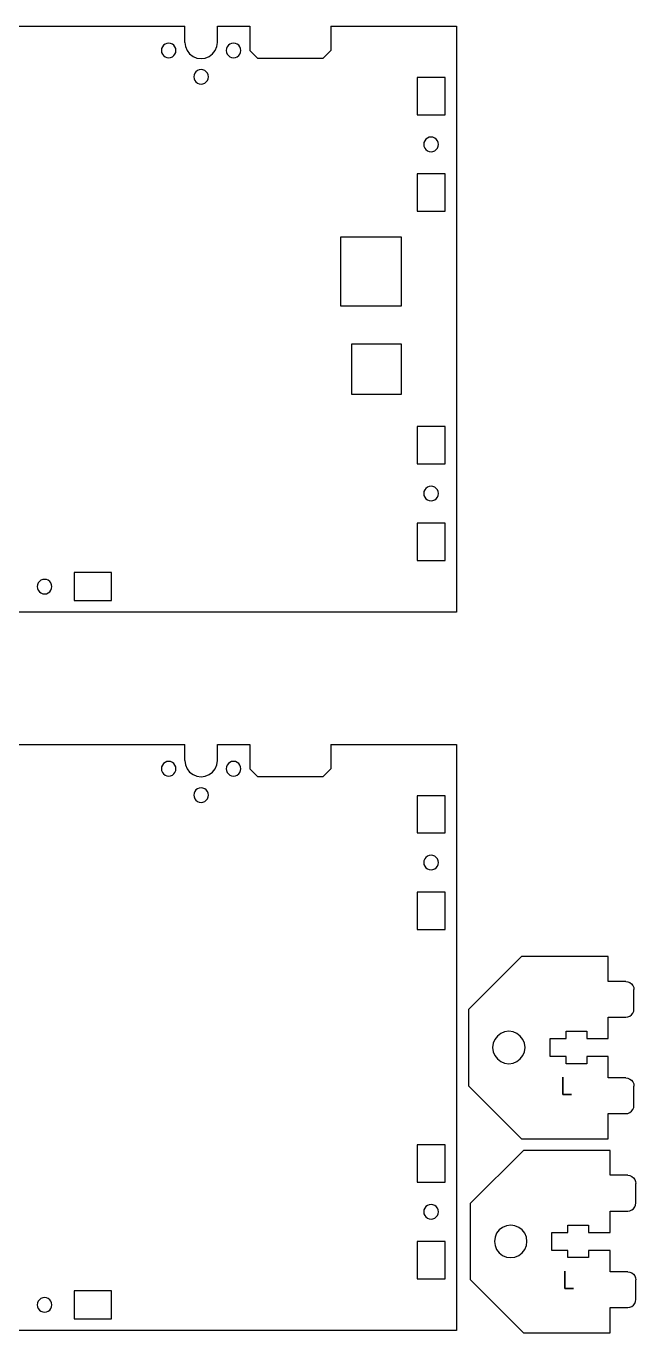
# Model space of a CAD drawing. Header units: inches. Extents: x -565 to 565, y -405 to 405.
# Drawn here: x -65.1 to 85.3, y -400.5 to -78.3 of the extents above; entities that cross this region are included whole.
import ezdxf

# ---------------------------------------------------------------- set-up
doc = ezdxf.new("R2010")
doc.units = ezdxf.units.IN
doc.header["$MEASUREMENT"] = 0
doc.layers.add('Engraver', color=1, linetype='Continuous')

msp = doc.modelspace()

# ---------------------------------------------------------------- linework, layer by layer
for p, q in [((-102.94, -78.27), (-25.94, -78.27)), ((-25.94, -82.27), (-25.94, -78.27)), ((-17.94, -82.27), (-17.94, -78.27)), ((-17.94, -78.27), (-9.94, -78.27)), ((-9.94, -78.27), (-9.94, -84.27)), ((10.06, -78.27), (41.06, -78.27)), ((10.06, -78.27), (10.06, -84.27)), ((41.06, -78.27), (41.06, -222.77)), ((-31.5, -83.37), (-31.68, -83.8)), ((-31.22, -83), (-31.5, -83.37)), ((-30.84, -82.71), (-31.22, -83)), ((-30.41, -82.53), (-30.84, -82.71)), ((-29.94, -82.47), (-30.41, -82.53)), ((-29.48, -82.53), (-29.94, -82.47)), ((-29.04, -82.71), (-29.48, -82.53)), ((-28.67, -83), (-29.04, -82.71)), ((-28.39, -83.37), (-28.67, -83)), ((-28.21, -83.8), (-28.39, -83.37)), ((-25.94, -82.27), (-25.81, -83.3)), ((-25.81, -83.3), (-25.41, -84.27)), ((-18.48, -84.27), (-18.08, -83.3)), ((-18.08, -83.3), (-17.94, -82.27)), ((-15.5, -83.37), (-15.68, -83.8)), ((-15.22, -83), (-15.5, -83.37)), ((-14.85, -82.71), (-15.22, -83)), ((-14.41, -82.53), (-14.85, -82.71)), ((-13.95, -82.47), (-14.41, -82.53)), ((-13.48, -82.53), (-13.95, -82.47)), ((-13.05, -82.71), (-13.48, -82.53)), ((-12.67, -83), (-13.05, -82.71)), ((-12.39, -83.37), (-12.67, -83)), ((-12.21, -83.8), (-12.39, -83.37)), ((-31.68, -83.8), (-31.74, -84.27)), ((-31.74, -84.27), (-31.68, -84.73)), ((-31.68, -84.73), (-31.5, -85.17)), ((-31.5, -85.17), (-31.22, -85.54)), ((-31.22, -85.54), (-30.84, -85.83)), ((-30.84, -85.83), (-30.41, -86.01)), ((-30.41, -86.01), (-29.94, -86.07)), ((-29.94, -86.07), (-29.48, -86.01)), ((-29.48, -86.01), (-29.04, -85.83)), ((-29.04, -85.83), (-28.67, -85.54)), ((-28.67, -85.54), (-28.39, -85.17)), ((-28.39, -85.17), (-28.21, -84.73)), ((-28.14, -84.27), (-28.21, -83.8)), ((-28.21, -84.73), (-28.14, -84.27)), ((-25.41, -84.27), (-24.77, -85.1)), ((-24.77, -85.1), (-23.94, -85.73)), ((-23.94, -85.73), (-22.98, -86.13)), ((-22.98, -86.13), (-21.94, -86.27)), ((-21.94, -86.27), (-20.91, -86.13)), ((-20.91, -86.13), (-19.94, -85.73)), ((-19.94, -85.73), (-19.12, -85.1)), ((-19.12, -85.1), (-18.48, -84.27)), ((-15.68, -83.8), (-15.75, -84.27)), ((-15.75, -84.27), (-15.68, -84.73)), ((-15.68, -84.73), (-15.5, -85.17)), ((-15.5, -85.17), (-15.22, -85.54)), ((-15.22, -85.54), (-14.85, -85.83)), ((-14.85, -85.83), (-14.41, -86.01)), ((-14.41, -86.01), (-13.95, -86.07)), ((-13.95, -86.07), (-13.48, -86.01)), ((-13.48, -86.01), (-13.05, -85.83)), ((-13.05, -85.83), (-12.67, -85.54)), ((-12.67, -85.54), (-12.39, -85.17)), ((-12.39, -85.17), (-12.21, -84.73)), ((-12.15, -84.27), (-12.21, -83.8)), ((-12.21, -84.73), (-12.15, -84.27)), ((-9.94, -84.27), (-7.94, -86.27)), ((8.06, -86.27), (-7.94, -86.27)), ((10.06, -84.27), (8.06, -86.27)), ((-23.5, -89.87), (-23.68, -90.3)), ((-23.22, -89.5), (-23.5, -89.87)), ((-22.84, -89.21), (-23.22, -89.5)), ((-22.41, -89.03), (-22.84, -89.21)), ((-21.94, -88.97), (-22.41, -89.03)), ((-21.48, -89.03), (-21.94, -88.97)), ((-21.04, -89.21), (-21.48, -89.03)), ((-20.67, -89.5), (-21.04, -89.21)), ((-20.39, -89.87), (-20.67, -89.5)), ((-20.21, -90.3), (-20.39, -89.87)), ((-23.68, -90.3), (-23.74, -90.77)), ((-23.74, -90.77), (-23.68, -91.23)), ((-23.68, -91.23), (-23.5, -91.67)), ((-23.5, -91.67), (-23.22, -92.04)), ((-23.22, -92.04), (-22.84, -92.33)), ((-22.84, -92.33), (-22.41, -92.51)), ((-22.41, -92.51), (-21.94, -92.57)), ((-21.94, -92.57), (-21.48, -92.51)), ((-21.48, -92.51), (-21.04, -92.33)), ((-21.04, -92.33), (-20.67, -92.04)), ((-20.67, -92.04), (-20.39, -91.67)), ((-20.39, -91.67), (-20.21, -91.23)), ((-20.14, -90.77), (-20.21, -90.3)), ((-20.21, -91.23), (-20.14, -90.77)), ((31.31, -90.92), (31.31, -100.12)), ((38.21, -90.92), (31.31, -90.92)), ((38.21, -100.12), (38.21, -90.92)), ((31.31, -100.12), (38.21, -100.12)), ((33.48, -106.14), (33.19, -106.52)), ((33.85, -105.86), (33.48, -106.14)), ((34.29, -105.68), (33.85, -105.86)), ((34.76, -105.62), (34.29, -105.68)), ((35.22, -105.68), (34.76, -105.62)), ((35.66, -105.86), (35.22, -105.68)), ((36.03, -106.14), (35.66, -105.86)), ((36.32, -106.52), (36.03, -106.14)), ((33.01, -106.95), (32.95, -107.42)), ((32.95, -107.42), (33.01, -107.88)), ((33.19, -106.52), (33.01, -106.95)), ((33.01, -107.88), (33.19, -108.32)), ((33.19, -108.32), (33.48, -108.69)), ((33.48, -108.69), (33.85, -108.98)), ((33.85, -108.98), (34.29, -109.16)), ((34.29, -109.16), (34.76, -109.22)), ((34.76, -109.22), (35.22, -109.16)), ((35.22, -109.16), (35.66, -108.98)), ((35.66, -108.98), (36.03, -108.69)), ((36.03, -108.69), (36.32, -108.32)), ((36.5, -106.95), (36.32, -106.52)), ((36.32, -108.32), (36.5, -107.88)), ((36.56, -107.42), (36.5, -106.95)), ((36.5, -107.88), (36.56, -107.42)), ((31.31, -114.72), (31.31, -123.92)), ((38.21, -114.72), (31.31, -114.72)), ((38.21, -123.92), (38.21, -114.72)), ((31.31, -123.92), (38.21, -123.92)), ((27.46, -130.27), (12.46, -130.27)), ((12.46, -130.27), (12.46, -147.27)), ((27.46, -147.27), (27.46, -130.27)), ((12.46, -147.27), (27.46, -147.27)), ((27.46, -156.72), (15.16, -156.72)), ((15.16, -156.72), (15.16, -169.02)), ((27.46, -169.02), (27.46, -156.72)), ((15.16, -169.02), (27.46, -169.02)), ((38.21, -177.02), (31.31, -177.02)), ((31.31, -177.02), (31.31, -186.22)), ((38.21, -186.22), (38.21, -177.02)), ((31.31, -186.22), (38.21, -186.22)), ((33.01, -193.05), (32.95, -193.52)), ((33.19, -192.62), (33.01, -193.05)), ((33.48, -192.24), (33.19, -192.62)), ((33.85, -191.96), (33.48, -192.24)), ((34.29, -191.78), (33.85, -191.96)), ((34.76, -191.72), (34.29, -191.78)), ((35.22, -191.78), (34.76, -191.72)), ((35.66, -191.96), (35.22, -191.78)), ((36.03, -192.24), (35.66, -191.96)), ((36.32, -192.62), (36.03, -192.24)), ((36.5, -193.05), (36.32, -192.62)), ((36.56, -193.52), (36.5, -193.05)), ((32.95, -193.52), (33.01, -193.98)), ((33.01, -193.98), (33.19, -194.42)), ((33.19, -194.42), (33.48, -194.79)), ((33.48, -194.79), (33.85, -195.08)), ((33.85, -195.08), (34.29, -195.26)), ((34.29, -195.26), (34.76, -195.32)), ((34.76, -195.32), (35.22, -195.26)), ((35.22, -195.26), (35.66, -195.08)), ((35.66, -195.08), (36.03, -194.79)), ((36.03, -194.79), (36.32, -194.42)), ((36.32, -194.42), (36.5, -193.98)), ((36.5, -193.98), (36.56, -193.52)), ((31.31, -200.82), (31.31, -210.02)), ((38.21, -200.82), (31.31, -200.82)), ((38.21, -210.02), (38.21, -200.82)), ((31.31, -210.02), (38.21, -210.02)), ((-62.11, -215.57), (-62.29, -216)), ((-61.82, -215.19), (-62.11, -215.57)), ((-61.45, -214.91), (-61.82, -215.19)), ((-61.01, -214.73), (-61.45, -214.91)), ((-60.54, -214.67), (-61.01, -214.73)), ((-60.08, -214.73), (-60.54, -214.67)), ((-59.64, -214.91), (-60.08, -214.73)), ((-59.27, -215.19), (-59.64, -214.91)), ((-58.98, -215.57), (-59.27, -215.19)), ((-58.8, -216), (-58.98, -215.57)), ((-44.04, -213.02), (-53.24, -213.02)), ((-53.24, -213.02), (-53.24, -219.92)), ((-44.04, -219.92), (-44.04, -213.02)), ((-62.29, -216), (-62.35, -216.47)), ((-62.35, -216.47), (-62.29, -216.93)), ((-62.29, -216.93), (-62.11, -217.37)), ((-62.11, -217.37), (-61.82, -217.74)), ((-61.82, -217.74), (-61.45, -218.03)), ((-61.45, -218.03), (-61.01, -218.21)), ((-61.01, -218.21), (-60.54, -218.27)), ((-60.54, -218.27), (-60.08, -218.21)), ((-60.08, -218.21), (-59.64, -218.03)), ((-59.64, -218.03), (-59.27, -217.74)), ((-59.27, -217.74), (-58.98, -217.37)), ((-58.98, -217.37), (-58.8, -216.93)), ((-58.74, -216.47), (-58.8, -216)), ((-58.8, -216.93), (-58.74, -216.47)), ((-53.24, -219.92), (-44.04, -219.92)), ((41.06, -222.77), (-254.94, -222.77)), ((-104.39, -255.36), (-25.94, -255.36)), ((-25.94, -259.36), (-25.94, -255.36)), ((-17.94, -259.36), (-17.94, -255.36)), ((-17.94, -255.36), (-9.94, -255.36)), ((-9.94, -255.36), (-9.94, -261.36)), ((10.06, -255.36), (10.06, -261.36)), ((10.06, -255.36), (41.06, -255.36)), ((41.06, -255.36), (41.06, -399.86)), ((-31.68, -260.9), (-31.74, -261.36)), ((-31.5, -260.46), (-31.68, -260.9)), ((-31.22, -260.09), (-31.5, -260.46)), ((-30.84, -259.8), (-31.22, -260.09)), ((-30.41, -259.62), (-30.84, -259.8)), ((-29.94, -259.56), (-30.41, -259.62)), ((-29.48, -259.62), (-29.94, -259.56)), ((-29.04, -259.8), (-29.48, -259.62)), ((-28.67, -260.09), (-29.04, -259.8)), ((-28.39, -260.46), (-28.67, -260.09)), ((-28.21, -260.9), (-28.39, -260.46)), ((-28.14, -261.36), (-28.21, -260.9)), ((-25.94, -259.36), (-25.81, -260.4)), ((-25.81, -260.4), (-25.41, -261.36)), ((-18.48, -261.36), (-18.08, -260.4)), ((-18.08, -260.4), (-17.94, -259.36)), ((-15.68, -260.9), (-15.75, -261.36)), ((-15.5, -260.46), (-15.68, -260.9)), ((-15.22, -260.09), (-15.5, -260.46)), ((-14.85, -259.8), (-15.22, -260.09)), ((-14.41, -259.62), (-14.85, -259.8)), ((-13.95, -259.56), (-14.41, -259.62)), ((-13.48, -259.62), (-13.95, -259.56)), ((-13.05, -259.8), (-13.48, -259.62)), ((-12.67, -260.09), (-13.05, -259.8)), ((-12.39, -260.46), (-12.67, -260.09)), ((-12.21, -260.9), (-12.39, -260.46)), ((-12.15, -261.36), (-12.21, -260.9)), ((-31.74, -261.36), (-31.68, -261.83)), ((-31.68, -261.83), (-31.5, -262.26)), ((-31.5, -262.26), (-31.22, -262.63)), ((-31.22, -262.63), (-30.84, -262.92)), ((-30.84, -262.92), (-30.41, -263.1)), ((-30.41, -263.1), (-29.94, -263.16)), ((-29.94, -263.16), (-29.48, -263.1)), ((-29.48, -263.1), (-29.04, -262.92)), ((-29.04, -262.92), (-28.67, -262.63)), ((-28.67, -262.63), (-28.39, -262.26)), ((-28.39, -262.26), (-28.21, -261.83)), ((-28.21, -261.83), (-28.14, -261.36)), ((-25.41, -261.36), (-24.77, -262.19)), ((-24.77, -262.19), (-23.94, -262.83)), ((-23.94, -262.83), (-22.98, -263.22)), ((-22.98, -263.22), (-21.94, -263.36)), ((-21.94, -263.36), (-20.91, -263.22)), ((-20.91, -263.22), (-19.94, -262.83)), ((-19.94, -262.83), (-19.12, -262.19)), ((-19.12, -262.19), (-18.48, -261.36)), ((-15.75, -261.36), (-15.68, -261.83)), ((-15.68, -261.83), (-15.5, -262.26)), ((-15.5, -262.26), (-15.22, -262.63)), ((-15.22, -262.63), (-14.85, -262.92)), ((-14.85, -262.92), (-14.41, -263.1)), ((-14.41, -263.1), (-13.95, -263.16)), ((-13.95, -263.16), (-13.48, -263.1)), ((-13.48, -263.1), (-13.05, -262.92)), ((-13.05, -262.92), (-12.67, -262.63)), ((-12.67, -262.63), (-12.39, -262.26)), ((-12.39, -262.26), (-12.21, -261.83)), ((-12.21, -261.83), (-12.15, -261.36)), ((-9.94, -261.36), (-7.94, -263.36)), ((8.06, -263.36), (-7.94, -263.36)), ((10.06, -261.36), (8.06, -263.36)), ((-23.68, -267.4), (-23.74, -267.86)), ((-23.5, -266.96), (-23.68, -267.4)), ((-23.22, -266.59), (-23.5, -266.96)), ((-22.84, -266.3), (-23.22, -266.59)), ((-22.41, -266.12), (-22.84, -266.3)), ((-21.94, -266.06), (-22.41, -266.12)), ((-21.48, -266.12), (-21.94, -266.06)), ((-21.04, -266.3), (-21.48, -266.12)), ((-20.67, -266.59), (-21.04, -266.3)), ((-20.39, -266.96), (-20.67, -266.59)), ((-20.21, -267.4), (-20.39, -266.96)), ((-20.14, -267.86), (-20.21, -267.4)), ((-23.74, -267.86), (-23.68, -268.33)), ((-23.68, -268.33), (-23.5, -268.76)), ((-23.5, -268.76), (-23.22, -269.13)), ((-23.22, -269.13), (-22.84, -269.42)), ((-22.84, -269.42), (-22.41, -269.6)), ((-22.41, -269.6), (-21.94, -269.66)), ((-21.94, -269.66), (-21.48, -269.6)), ((-21.48, -269.6), (-21.04, -269.42)), ((-21.04, -269.42), (-20.67, -269.13)), ((-20.67, -269.13), (-20.39, -268.76)), ((-20.39, -268.76), (-20.21, -268.33)), ((-20.21, -268.33), (-20.14, -267.86)), ((38.21, -268.01), (31.31, -268.01)), ((31.31, -268.01), (31.31, -277.21)), ((38.21, -277.21), (38.21, -268.01)), ((31.31, -277.21), (38.21, -277.21)), ((33.48, -283.24), (33.19, -283.61)), ((33.85, -282.95), (33.48, -283.24)), ((34.29, -282.77), (33.85, -282.95)), ((34.76, -282.71), (34.29, -282.77)), ((35.22, -282.77), (34.76, -282.71)), ((35.66, -282.95), (35.22, -282.77)), ((36.03, -283.24), (35.66, -282.95)), ((36.32, -283.61), (36.03, -283.24)), ((33.01, -284.04), (32.95, -284.51)), ((32.95, -284.51), (33.01, -284.98)), ((33.19, -283.61), (33.01, -284.04)), ((33.01, -284.98), (33.19, -285.41)), ((33.19, -285.41), (33.48, -285.79)), ((33.48, -285.79), (33.85, -286.07)), ((33.85, -286.07), (34.29, -286.25)), ((34.29, -286.25), (34.76, -286.31)), ((34.76, -286.31), (35.22, -286.25)), ((35.22, -286.25), (35.66, -286.07)), ((35.66, -286.07), (36.03, -285.79)), ((36.03, -285.79), (36.32, -285.41)), ((36.5, -284.04), (36.32, -283.61)), ((36.32, -285.41), (36.5, -284.98)), ((36.56, -284.51), (36.5, -284.04)), ((36.5, -284.98), (36.56, -284.51)), ((38.21, -291.81), (31.31, -291.81)), ((31.31, -291.81), (31.31, -301.01)), ((38.21, -301.01), (38.21, -291.81)), ((31.31, -301.01), (38.21, -301.01)), ((57.06, -307.64), (44.06, -320.64)), ((78.46, -307.64), (57.06, -307.64)), ((78.46, -313.8), (78.46, -307.64)), ((82.81, -313.8), (78.46, -313.8)), ((82.81, -313.8), (83.33, -313.87)), ((83.33, -313.87), (83.81, -314.07)), ((83.81, -314.07), (84.23, -314.39)), ((84.23, -314.39), (84.54, -314.8)), ((84.54, -314.8), (84.74, -315.29)), ((84.74, -315.29), (84.81, -315.8)), ((84.81, -320.6), (84.81, -315.8)), ((44.06, -339.6), (44.06, -320.64)), ((83.81, -322.34), (84.23, -322.02)), ((84.23, -322.02), (84.54, -321.6)), ((84.54, -321.6), (84.74, -321.12)), ((84.74, -321.12), (84.81, -320.6)), ((78.46, -322.6), (82.81, -322.6)), ((78.46, -327.9), (78.46, -322.6)), ((82.81, -322.6), (83.33, -322.54)), ((83.33, -322.54), (83.81, -322.34)), ((50.48, -328.1), (50.08, -329.07)), ((51.11, -327.28), (50.48, -328.1)), ((51.94, -326.64), (51.11, -327.28)), ((52.9, -326.24), (51.94, -326.64)), ((53.94, -326.1), (52.9, -326.24)), ((54.98, -326.24), (53.94, -326.1)), ((55.94, -326.64), (54.98, -326.24)), ((56.77, -327.28), (55.94, -326.64)), ((57.4, -328.1), (56.77, -327.28)), ((57.8, -329.07), (57.4, -328.1)), ((64.11, -332.3), (64.11, -327.9)), ((64.11, -327.9), (68.06, -327.9)), ((68.06, -327.9), (68.06, -326.1)), ((68.06, -326.1), (73.16, -326.1)), ((73.16, -326.1), (73.16, -327.9)), ((73.16, -327.9), (78.46, -327.9)), ((50.08, -329.07), (49.94, -330.1)), ((49.94, -330.1), (50.08, -331.14)), ((50.08, -331.14), (50.48, -332.1)), ((57.4, -332.1), (57.8, -331.14)), ((57.94, -330.1), (57.8, -329.07)), ((57.8, -331.14), (57.94, -330.1)), ((50.48, -332.1), (51.11, -332.93)), ((51.11, -332.93), (51.94, -333.57)), ((51.94, -333.57), (52.9, -333.97)), ((52.9, -333.97), (53.94, -334.1)), ((53.94, -334.1), (54.98, -333.97)), ((54.98, -333.97), (55.94, -333.57)), ((55.94, -333.57), (56.77, -332.93)), ((56.77, -332.93), (57.4, -332.1)), ((68.06, -332.3), (64.11, -332.3)), ((68.06, -334.1), (68.06, -332.3)), ((73.16, -334.1), (68.06, -334.1)), ((73.16, -332.3), (73.16, -334.1)), ((78.46, -332.3), (73.16, -332.3)), ((78.46, -337.6), (78.46, -332.3)), ((82.81, -337.6), (78.46, -337.6)), ((82.81, -337.6), (83.33, -337.67)), ((83.33, -337.67), (83.81, -337.87)), ((83.81, -337.87), (84.23, -338.19)), ((84.23, -338.19), (84.54, -338.6)), ((44.06, -339.6), (57.06, -352.64)), ((84.54, -338.6), (84.74, -339.09)), ((84.74, -339.09), (84.81, -339.6)), ((84.81, -344.4), (84.81, -339.6)), ((84.74, -344.92), (84.81, -344.4)), ((78.46, -352.64), (78.46, -346.4)), ((78.46, -346.4), (82.81, -346.4)), ((82.81, -346.4), (83.33, -346.34)), ((83.33, -346.34), (83.81, -346.14)), ((83.81, -346.14), (84.23, -345.82)), ((84.23, -345.82), (84.54, -345.4)), ((84.54, -345.4), (84.74, -344.92)), ((38.21, -354.11), (31.31, -354.11)), ((31.31, -354.11), (31.31, -363.31)), ((38.21, -363.31), (38.21, -354.11)), ((57.06, -352.64), (78.46, -352.64)), ((57.52, -355.46), (44.52, -368.46)), ((78.92, -355.46), (57.52, -355.46)), ((78.92, -361.62), (78.92, -355.46)), ((31.31, -363.31), (38.21, -363.31)), ((83.27, -361.62), (78.92, -361.62)), ((83.27, -361.62), (83.79, -361.69)), ((83.79, -361.69), (84.27, -361.89)), ((84.27, -361.89), (84.69, -362.21)), ((84.69, -362.21), (85, -362.62)), ((85, -362.62), (85.2, -363.11)), ((85.2, -363.11), (85.27, -363.62)), ((85.27, -368.42), (85.27, -363.62)), ((33.01, -370.14), (32.95, -370.61)), ((33.19, -369.71), (33.01, -370.14)), ((33.48, -369.34), (33.19, -369.71)), ((33.85, -369.05), (33.48, -369.34)), ((34.29, -368.87), (33.85, -369.05)), ((34.76, -368.81), (34.29, -368.87)), ((35.22, -368.87), (34.76, -368.81)), ((35.66, -369.05), (35.22, -368.87)), ((36.03, -369.34), (35.66, -369.05)), ((36.32, -369.71), (36.03, -369.34)), ((36.5, -370.14), (36.32, -369.71)), ((36.56, -370.61), (36.5, -370.14)), ((44.52, -387.42), (44.52, -368.46)), ((78.92, -370.42), (83.27, -370.42)), ((78.92, -375.72), (78.92, -370.42)), ((83.27, -370.42), (83.79, -370.35)), ((83.79, -370.35), (84.27, -370.15)), ((84.27, -370.15), (84.69, -369.84)), ((84.69, -369.84), (85, -369.42)), ((85, -369.42), (85.2, -368.94)), ((85.2, -368.94), (85.27, -368.42)), ((32.95, -370.61), (33.01, -371.08)), ((33.01, -371.08), (33.19, -371.51)), ((33.19, -371.51), (33.48, -371.89)), ((33.48, -371.89), (33.85, -372.17)), ((33.85, -372.17), (34.29, -372.35)), ((34.29, -372.35), (34.76, -372.41)), ((34.76, -372.41), (35.22, -372.35)), ((35.22, -372.35), (35.66, -372.17)), ((35.66, -372.17), (36.03, -371.89)), ((36.03, -371.89), (36.32, -371.51)), ((36.32, -371.51), (36.5, -371.08)), ((36.5, -371.08), (36.56, -370.61)), ((50.54, -376.89), (50.4, -377.92)), ((50.93, -375.92), (50.54, -376.89)), ((51.57, -375.09), (50.93, -375.92)), ((52.4, -374.46), (51.57, -375.09)), ((53.36, -374.06), (52.4, -374.46)), ((54.4, -373.92), (53.36, -374.06)), ((55.43, -374.06), (54.4, -373.92)), ((56.4, -374.46), (55.43, -374.06)), ((57.23, -375.09), (56.4, -374.46)), ((57.86, -375.92), (57.23, -375.09)), ((58.26, -376.89), (57.86, -375.92)), ((58.4, -377.92), (58.26, -376.89)), ((64.57, -380.12), (64.57, -375.72)), ((64.57, -375.72), (68.52, -375.72)), ((68.52, -375.72), (68.52, -373.92)), ((68.52, -373.92), (73.62, -373.92)), ((73.62, -373.92), (73.62, -375.72)), ((73.62, -375.72), (78.92, -375.72)), ((38.21, -377.91), (31.31, -377.91)), ((31.31, -377.91), (31.31, -387.11)), ((38.21, -387.11), (38.21, -377.91)), ((50.4, -377.92), (50.54, -378.96)), ((50.54, -378.96), (50.93, -379.92)), ((50.93, -379.92), (51.57, -380.75)), ((57.23, -380.75), (57.86, -379.92)), ((57.86, -379.92), (58.26, -378.96)), ((58.26, -378.96), (58.4, -377.92)), ((68.52, -380.12), (64.57, -380.12)), ((68.52, -381.92), (68.52, -380.12)), ((73.62, -380.12), (73.62, -381.92)), ((78.92, -380.12), (73.62, -380.12)), ((78.92, -385.42), (78.92, -380.12)), ((51.57, -380.75), (52.4, -381.39)), ((52.4, -381.39), (53.36, -381.79)), ((53.36, -381.79), (54.4, -381.92)), ((54.4, -381.92), (55.43, -381.79)), ((55.43, -381.79), (56.4, -381.39)), ((56.4, -381.39), (57.23, -380.75)), ((73.62, -381.92), (68.52, -381.92)), ((83.27, -385.42), (78.92, -385.42)), ((83.27, -385.42), (83.79, -385.49)), ((83.79, -385.49), (84.27, -385.69)), ((84.27, -385.69), (84.69, -386.01)), ((84.69, -386.01), (85, -386.42)), ((85, -386.42), (85.2, -386.91)), ((31.31, -387.11), (38.21, -387.11)), ((44.52, -387.42), (57.52, -400.46)), ((85.2, -386.91), (85.27, -387.42)), ((85.27, -392.22), (85.27, -387.42)), ((-62.11, -392.66), (-62.29, -393.09)), ((-61.82, -392.29), (-62.11, -392.66)), ((-61.45, -392), (-61.82, -392.29)), ((-61.01, -391.82), (-61.45, -392)), ((-60.54, -391.76), (-61.01, -391.82)), ((-60.08, -391.82), (-60.54, -391.76)), ((-59.64, -392), (-60.08, -391.82)), ((-59.27, -392.29), (-59.64, -392)), ((-58.98, -392.66), (-59.27, -392.29)), ((-58.8, -393.09), (-58.98, -392.66)), ((-44.04, -390.11), (-53.24, -390.11)), ((-53.24, -390.11), (-53.24, -397.01)), ((-44.04, -397.01), (-44.04, -390.11)), ((85, -393.22), (85.2, -392.74)), ((85.2, -392.74), (85.27, -392.22)), ((-62.29, -393.09), (-62.35, -393.56)), ((-62.35, -393.56), (-62.29, -394.03)), ((-62.29, -394.03), (-62.11, -394.46)), ((-62.11, -394.46), (-61.82, -394.84)), ((-61.82, -394.84), (-61.45, -395.12)), ((-61.45, -395.12), (-61.01, -395.3)), ((-61.01, -395.3), (-60.54, -395.36)), ((-60.54, -395.36), (-60.08, -395.3)), ((-60.08, -395.3), (-59.64, -395.12)), ((-59.64, -395.12), (-59.27, -394.84)), ((-59.27, -394.84), (-58.98, -394.46)), ((-58.98, -394.46), (-58.8, -394.03)), ((-58.74, -393.56), (-58.8, -393.09)), ((-58.8, -394.03), (-58.74, -393.56)), ((78.92, -400.46), (78.92, -394.22)), ((78.92, -394.22), (83.27, -394.22)), ((83.27, -394.22), (83.79, -394.15)), ((83.79, -394.15), (84.27, -393.95)), ((84.27, -393.95), (84.69, -393.64)), ((84.69, -393.64), (85, -393.22)), ((-53.24, -397.01), (-44.04, -397.01)), ((41.06, -399.86), (-254.94, -399.86)), ((57.52, -400.46), (78.92, -400.46))]:
    msp.add_line(p, q)
at = {"layer": 'Engraver'}
for p, q in [((67.27, -341.73), (67.27, -337.43)), ((67.27, -337.43), (67.27, -341.73)), ((67.27, -341.73), (69.4, -341.73)), ((69.4, -341.73), (67.27, -341.73)), ((67.73, -389.55), (67.73, -385.25)), ((67.73, -385.25), (67.73, -389.55)), ((67.73, -389.55), (69.86, -389.55)), ((69.86, -389.55), (67.73, -389.55))]:
    msp.add_line(p, q, dxfattribs=at)

doc.saveas('drawing.dxf')
